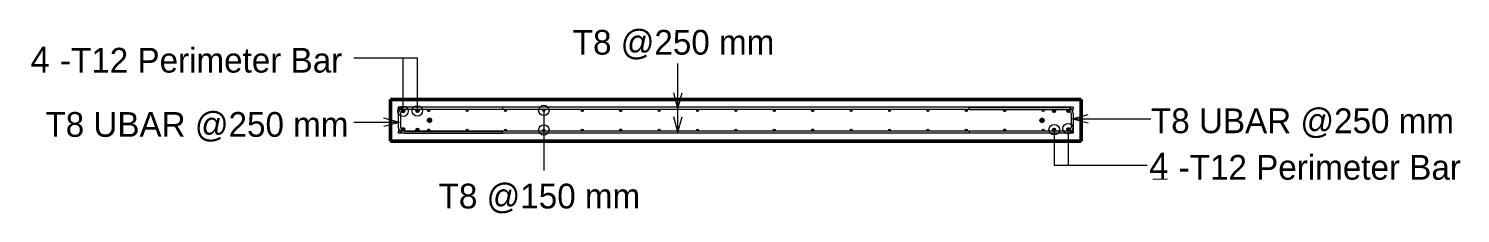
# Model space of a CAD drawing. Header units: millimetres. Extents: x -6138 to 17183, y 2886 to 77066.
# Drawn here: x 4619 to 10112, y 76355 to 77066 of the extents above; entities that cross this region are included whole.
import ezdxf

# ---------------------------------------------------------------- set-up
doc = ezdxf.new("R2010")
doc.units = ezdxf.units.MM
for name, color, linetype, lineweight in [('A-WALL', 113, 'Continuous', 25), ('G-ANNO-TEXT', 231, 'Continuous', 9), ('S-RBAR', 171, 'Continuous', 18), ('S-RBAR-IDEN', 171, 'Continuous', 9)]:
    doc.layers.add(name, color=color, linetype=linetype, lineweight=lineweight)
doc.styles.add('Nirmala UI', font='Nirmala.ttf', dxfattribs={"height": 95.25})
doc.styles.add('Nirmala UI Semilight', font='NirmalaS.ttf', dxfattribs={"height": 100})

msp = doc.modelspace()

# ---------------------------------------------------------------- hatches: boundary and pattern name
at = {"layer": 'S-RBAR'}
h = msp.add_hatch(color=256, dxfattribs=at)
edge = h.paths.add_edge_path()
edge.add_arc((6056.16879, 76747.94083), 6, 0, 360)
for points in [[(6056.16879, 76741.94083), (6062.16879, 76747.94083), (6056.16879, 76753.94083), (6050.16879, 76747.94083)], [(6111.16879, 76743.08498), (6117.16879, 76749.08498), (6111.16879, 76755.08498), (6105.16879, 76749.08498)], [(6153.83918, 76747.04259), (6157.83918, 76751.04259), (6153.83918, 76755.04259), (6149.83918, 76751.04259)], [(6301.17763, 76747.04259), (6305.17763, 76751.04259), (6301.17763, 76755.04259), (6297.17763, 76751.04259)], [(6448.51607, 76747.04259), (6452.51607, 76751.04259), (6448.51607, 76755.04259), (6444.51607, 76751.04259)], [(6595.85452, 76747.04259), (6599.85452, 76751.04259), (6595.85452, 76755.04259), (6591.85452, 76751.04259)], [(6743.19297, 76747.04259), (6747.19297, 76751.04259), (6743.19297, 76755.04259), (6739.19297, 76751.04259)], [(6890.53142, 76747.04259), (6894.53142, 76751.04259), (6890.53142, 76755.04259), (6886.53142, 76751.04259)], [(7037.86986, 76747.04259), (7041.86986, 76751.04259), (7037.86986, 76755.04259), (7033.86986, 76751.04259)], [(7185.20831, 76747.04259), (7189.20831, 76751.04259), (7185.20831, 76755.04259), (7181.20831, 76751.04259)], [(7332.54676, 76747.04259), (7336.54676, 76751.04259), (7332.54676, 76755.04259), (7328.54676, 76751.04259)], [(7479.88521, 76747.04259), (7483.88521, 76751.04259), (7479.88521, 76755.04259), (7475.88521, 76751.04259)], [(7627.22365, 76747.04259), (7631.22365, 76751.04259), (7627.22365, 76755.04259), (7623.22365, 76751.04259)], [(7774.5621, 76747.04259), (7778.5621, 76751.04259), (7774.5621, 76755.04259), (7770.5621, 76751.04259)], [(7921.90055, 76747.04259), (7925.90055, 76751.04259), (7921.90055, 76755.04259), (7917.90055, 76751.04259)], [(8069.23899, 76747.04259), (8073.23899, 76751.04259), (8069.23899, 76755.04259), (8065.23899, 76751.04259)], [(8216.57744, 76747.04259), (8220.57744, 76751.04259), (8216.57744, 76755.04259), (8212.57744, 76751.04259)], [(8363.91589, 76747.04259), (8367.91589, 76751.04259), (8363.91589, 76755.04259), (8359.91589, 76751.04259)], [(8511.25434, 76747.04259), (8515.25434, 76751.04259), (8511.25434, 76755.04259), (8507.25434, 76751.04259)], [(8553.16879, 76743.04259), (8559.16879, 76749.04259), (8553.16879, 76755.04259), (8547.16879, 76749.04259)], [(8608.16879, 76743.04259), (8614.16879, 76749.04259), (8608.16879, 76755.04259), (8602.16879, 76749.04259)], [(6157.16879, 76705.04259), (6164.77724, 76710.57045), (6161.87107, 76719.51472), (6152.46651, 76719.51472), (6149.56034, 76710.57045)], [(8502.46651, 76706.57045), (8511.87107, 76706.57045), (8514.77724, 76715.51472), (8507.16879, 76721.04259), (8499.56034, 76715.51472)], [(6056.16879, 76672.63545), (6062.16879, 76678.63545), (6056.16879, 76684.63545), (6050.16879, 76678.63545)], [(6111.16879, 76671.07816), (6117.16879, 76677.07816), (6111.16879, 76683.07816), (6105.16879, 76677.07816)], [(6153.83918, 76671.04259), (6157.83918, 76675.04259), (6153.83918, 76679.04259), (6149.83918, 76675.04259)], [(6301.17763, 76671.04259), (6305.17763, 76675.04259), (6301.17763, 76679.04259), (6297.17763, 76675.04259)], [(6448.51607, 76671.04259), (6452.51607, 76675.04259), (6448.51607, 76679.04259), (6444.51607, 76675.04259)], [(6595.85452, 76671.04259), (6599.85452, 76675.04259), (6595.85452, 76679.04259), (6591.85452, 76675.04259)], [(6743.19297, 76671.04259), (6747.19297, 76675.04259), (6743.19297, 76679.04259), (6739.19297, 76675.04259)], [(6890.53142, 76671.04259), (6894.53142, 76675.04259), (6890.53142, 76679.04259), (6886.53142, 76675.04259)], [(7037.86986, 76671.04259), (7041.86986, 76675.04259), (7037.86986, 76679.04259), (7033.86986, 76675.04259)], [(7185.20831, 76671.04259), (7189.20831, 76675.04259), (7185.20831, 76679.04259), (7181.20831, 76675.04259)], [(7332.54676, 76671.04259), (7336.54676, 76675.04259), (7332.54676, 76679.04259), (7328.54676, 76675.04259)], [(7479.88521, 76671.04259), (7483.88521, 76675.04259), (7479.88521, 76679.04259), (7475.88521, 76675.04259)], [(7627.22365, 76671.04259), (7631.22365, 76675.04259), (7627.22365, 76679.04259), (7623.22365, 76675.04259)], [(7774.5621, 76671.04259), (7778.5621, 76675.04259), (7774.5621, 76679.04259), (7770.5621, 76675.04259)], [(7921.90055, 76671.04259), (7925.90055, 76675.04259), (7921.90055, 76679.04259), (7917.90055, 76675.04259)], [(8069.23899, 76671.04259), (8073.23899, 76675.04259), (8069.23899, 76679.04259), (8065.23899, 76675.04259)], [(8216.57744, 76671.04259), (8220.57744, 76675.04259), (8216.57744, 76679.04259), (8212.57744, 76675.04259)], [(8363.91589, 76671.04259), (8367.91589, 76675.04259), (8363.91589, 76679.04259), (8359.91589, 76675.04259)], [(8511.25434, 76671.04259), (8515.25434, 76675.04259), (8511.25434, 76679.04259), (8507.25434, 76675.04259)], [(8553.16879, 76671.07816), (8559.16879, 76677.07816), (8553.16879, 76683.07816), (8547.16879, 76677.07816)], [(8608.16879, 76672.63545), (8614.16879, 76678.63545), (8608.16879, 76684.63545), (8602.16879, 76678.63545)]]:
    msp.add_hatch(color=256, dxfattribs=at).paths.add_polyline_path(points)
h = msp.add_hatch(color=256, dxfattribs=at)
edge = h.paths.add_edge_path()
edge.add_arc((6111.16879, 76749.08498), 6, 0, 360)
h = msp.add_hatch(color=256, dxfattribs=at)
edge = h.paths.add_edge_path()
edge.add_arc((6153.83918, 76751.04259), 4, 0, 360)
h = msp.add_hatch(color=256, dxfattribs=at)
edge = h.paths.add_edge_path()
edge.add_arc((6301.17763, 76751.04259), 4, 0, 360)
h = msp.add_hatch(color=256, dxfattribs=at)
edge = h.paths.add_edge_path()
edge.add_arc((6448.51607, 76751.04259), 4, 0, 360)
h = msp.add_hatch(color=256, dxfattribs=at)
edge = h.paths.add_edge_path()
edge.add_arc((6595.85452, 76751.04259), 4, 0, 360)
h = msp.add_hatch(color=256, dxfattribs=at)
edge = h.paths.add_edge_path()
edge.add_arc((6743.19297, 76751.04259), 4, 0, 360)
h = msp.add_hatch(color=256, dxfattribs=at)
edge = h.paths.add_edge_path()
edge.add_arc((6890.53142, 76751.04259), 4, 0, 360)
h = msp.add_hatch(color=256, dxfattribs=at)
edge = h.paths.add_edge_path()
edge.add_arc((7037.86986, 76751.04259), 4, 0, 360)
h = msp.add_hatch(color=256, dxfattribs=at)
edge = h.paths.add_edge_path()
edge.add_arc((7185.20831, 76751.04259), 4, 0, 360)
h = msp.add_hatch(color=256, dxfattribs=at)
edge = h.paths.add_edge_path()
edge.add_arc((7332.54676, 76751.04259), 4, 0, 360)
h = msp.add_hatch(color=256, dxfattribs=at)
edge = h.paths.add_edge_path()
edge.add_arc((7479.88521, 76751.04259), 4, 0, 360)
h = msp.add_hatch(color=256, dxfattribs=at)
edge = h.paths.add_edge_path()
edge.add_arc((7627.22365, 76751.04259), 4, 0, 360)
h = msp.add_hatch(color=256, dxfattribs=at)
edge = h.paths.add_edge_path()
edge.add_arc((7774.5621, 76751.04259), 4, 0, 360)
h = msp.add_hatch(color=256, dxfattribs=at)
edge = h.paths.add_edge_path()
edge.add_arc((7921.90055, 76751.04259), 4, 0, 360)
h = msp.add_hatch(color=256, dxfattribs=at)
edge = h.paths.add_edge_path()
edge.add_arc((8069.23899, 76751.04259), 4, 0, 360)
h = msp.add_hatch(color=256, dxfattribs=at)
edge = h.paths.add_edge_path()
edge.add_arc((8216.57744, 76751.04259), 4, 0, 360)
h = msp.add_hatch(color=256, dxfattribs=at)
edge = h.paths.add_edge_path()
edge.add_arc((8363.91589, 76751.04259), 4, 0, 360)
h = msp.add_hatch(color=256, dxfattribs=at)
edge = h.paths.add_edge_path()
edge.add_arc((8511.25434, 76751.04259), 4, 0, 360)
h = msp.add_hatch(color=256, dxfattribs=at)
edge = h.paths.add_edge_path()
edge.add_arc((8553.16879, 76749.04259), 6, 0, 360)
h = msp.add_hatch(color=256, dxfattribs=at)
edge = h.paths.add_edge_path()
edge.add_arc((8608.16879, 76749.04259), 6, 0, 360)
h = msp.add_hatch(color=256, dxfattribs=at)
edge = h.paths.add_edge_path()
edge.add_arc((6157.16879, 76713.04259), 8, 0, 360)
h = msp.add_hatch(color=256, dxfattribs=at)
edge = h.paths.add_edge_path()
edge.add_arc((8507.16879, 76713.04259), 8, 0, 360)
h = msp.add_hatch(color=256, dxfattribs=at)
edge = h.paths.add_edge_path()
edge.add_arc((6056.16879, 76678.63545), 6, 0, 360)
h = msp.add_hatch(color=256, dxfattribs=at)
edge = h.paths.add_edge_path()
edge.add_arc((6111.16879, 76677.07816), 6, 0, 360)
h = msp.add_hatch(color=256, dxfattribs=at)
edge = h.paths.add_edge_path()
edge.add_arc((6153.83918, 76675.04259), 4, 0, 360)
h = msp.add_hatch(color=256, dxfattribs=at)
edge = h.paths.add_edge_path()
edge.add_arc((6301.17763, 76675.04259), 4, 0, 360)
h = msp.add_hatch(color=256, dxfattribs=at)
edge = h.paths.add_edge_path()
edge.add_arc((6448.51607, 76675.04259), 4, 0, 360)
h = msp.add_hatch(color=256, dxfattribs=at)
edge = h.paths.add_edge_path()
edge.add_arc((6595.85452, 76675.04259), 4, 0, 360)
h = msp.add_hatch(color=256, dxfattribs=at)
edge = h.paths.add_edge_path()
edge.add_arc((6743.19297, 76675.04259), 4, 0, 360)
h = msp.add_hatch(color=256, dxfattribs=at)
edge = h.paths.add_edge_path()
edge.add_arc((6890.53142, 76675.04259), 4, 0, 360)
h = msp.add_hatch(color=256, dxfattribs=at)
edge = h.paths.add_edge_path()
edge.add_arc((7037.86986, 76675.04259), 4, 0, 360)
h = msp.add_hatch(color=256, dxfattribs=at)
edge = h.paths.add_edge_path()
edge.add_arc((7185.20831, 76675.04259), 4, 0, 360)
h = msp.add_hatch(color=256, dxfattribs=at)
edge = h.paths.add_edge_path()
edge.add_arc((7332.54676, 76675.04259), 4, 0, 360)
h = msp.add_hatch(color=256, dxfattribs=at)
edge = h.paths.add_edge_path()
edge.add_arc((7479.88521, 76675.04259), 4, 0, 360)
h = msp.add_hatch(color=256, dxfattribs=at)
edge = h.paths.add_edge_path()
edge.add_arc((7627.22365, 76675.04259), 4, 0, 360)
h = msp.add_hatch(color=256, dxfattribs=at)
edge = h.paths.add_edge_path()
edge.add_arc((7774.5621, 76675.04259), 4, 0, 360)
h = msp.add_hatch(color=256, dxfattribs=at)
edge = h.paths.add_edge_path()
edge.add_arc((7921.90055, 76675.04259), 4, 0, 360)
h = msp.add_hatch(color=256, dxfattribs=at)
edge = h.paths.add_edge_path()
edge.add_arc((8069.23899, 76675.04259), 4, 0, 360)
h = msp.add_hatch(color=256, dxfattribs=at)
edge = h.paths.add_edge_path()
edge.add_arc((8216.57744, 76675.04259), 4, 0, 360)
h = msp.add_hatch(color=256, dxfattribs=at)
edge = h.paths.add_edge_path()
edge.add_arc((8363.91589, 76675.04259), 4, 0, 360)
h = msp.add_hatch(color=256, dxfattribs=at)
edge = h.paths.add_edge_path()
edge.add_arc((8511.25434, 76675.04259), 4, 0, 360)
h = msp.add_hatch(color=256, dxfattribs=at)
edge = h.paths.add_edge_path()
edge.add_arc((8553.16879, 76677.07816), 6, 0, 360)
h = msp.add_hatch(color=256, dxfattribs=at)
edge = h.paths.add_edge_path()
edge.add_arc((8608.16879, 76678.63545), 6, 0, 360)

# ---------------------------------------------------------------- linework, layer by layer
at = {"layer": 'A-WALL', "lineweight": 50}
for p, q in [((8657.16879, 76793.04259), (6007.16879, 76793.04259)), ((6007.16879, 76793.04259), (6007.16879, 76633.04259)), ((8657.16879, 76633.04259), (8657.16879, 76793.04259)), ((6007.16879, 76633.04259), (8657.16879, 76633.04259))]:
    msp.add_line(p, q, dxfattribs=at)
at = {"layer": 'S-RBAR'}
for p, q in [((8627.16879, 76763.04259), (6037.16879, 76763.04259)), ((6037.16879, 76763.04259), (6037.16879, 76755.04259)), ((8627.16879, 76755.04259), (6037.16879, 76755.04259)), ((6056.16879, 76753.94083), (6050.16879, 76747.94083)), ((6050.16879, 76747.94083), (6056.16879, 76741.94083)), ((6062.16879, 76747.94083), (6056.16879, 76753.94083)), ((6056.16879, 76741.94083), (6062.16879, 76747.94083)), ((6437.16879, 76763.04259), (6061.16879, 76763.04259)), ((6437.16879, 76755.04259), (6061.16879, 76755.04259)), ((6111.16879, 76755.08498), (6105.16879, 76749.08498)), ((6105.16879, 76749.08498), (6111.16879, 76743.08498)), ((6117.16879, 76749.08498), (6111.16879, 76755.08498)), ((6111.16879, 76743.08498), (6117.16879, 76749.08498)), ((6153.83918, 76755.04259), (6149.83918, 76751.04259)), ((6149.83918, 76751.04259), (6153.83918, 76747.04259)), ((6157.83918, 76751.04259), (6153.83918, 76755.04259)), ((6153.83918, 76747.04259), (6157.83918, 76751.04259)), ((6301.17763, 76755.04259), (6297.17763, 76751.04259)), ((6297.17763, 76751.04259), (6301.17763, 76747.04259)), ((6305.17763, 76751.04259), (6301.17763, 76755.04259)), ((6301.17763, 76747.04259), (6305.17763, 76751.04259)), ((6437.16879, 76763.04259), (6437.16879, 76755.04259)), ((6448.51607, 76755.04259), (6444.51607, 76751.04259)), ((6444.51607, 76751.04259), (6448.51607, 76747.04259)), ((6452.51607, 76751.04259), (6448.51607, 76755.04259)), ((6448.51607, 76747.04259), (6452.51607, 76751.04259)), ((6595.85452, 76755.04259), (6591.85452, 76751.04259)), ((6591.85452, 76751.04259), (6595.85452, 76747.04259)), ((6599.85452, 76751.04259), (6595.85452, 76755.04259)), ((6595.85452, 76747.04259), (6599.85452, 76751.04259)), ((6743.19297, 76755.04259), (6739.19297, 76751.04259)), ((6739.19297, 76751.04259), (6743.19297, 76747.04259)), ((6747.19297, 76751.04259), (6743.19297, 76755.04259)), ((6743.19297, 76747.04259), (6747.19297, 76751.04259)), ((6890.53142, 76755.04259), (6886.53142, 76751.04259)), ((6886.53142, 76751.04259), (6890.53142, 76747.04259)), ((6894.53142, 76751.04259), (6890.53142, 76755.04259)), ((6890.53142, 76747.04259), (6894.53142, 76751.04259)), ((7037.86986, 76755.04259), (7033.86986, 76751.04259)), ((7033.86986, 76751.04259), (7037.86986, 76747.04259)), ((7041.86986, 76751.04259), (7037.86986, 76755.04259)), ((7037.86986, 76747.04259), (7041.86986, 76751.04259)), ((7185.20831, 76755.04259), (7181.20831, 76751.04259)), ((7181.20831, 76751.04259), (7185.20831, 76747.04259)), ((7189.20831, 76751.04259), (7185.20831, 76755.04259)), ((7185.20831, 76747.04259), (7189.20831, 76751.04259)), ((7332.54676, 76755.04259), (7328.54676, 76751.04259)), ((7328.54676, 76751.04259), (7332.54676, 76747.04259)), ((7336.54676, 76751.04259), (7332.54676, 76755.04259)), ((7332.54676, 76747.04259), (7336.54676, 76751.04259)), ((7479.88521, 76755.04259), (7475.88521, 76751.04259)), ((7475.88521, 76751.04259), (7479.88521, 76747.04259)), ((7483.88521, 76751.04259), (7479.88521, 76755.04259)), ((7479.88521, 76747.04259), (7483.88521, 76751.04259)), ((7627.22365, 76755.04259), (7623.22365, 76751.04259)), ((7623.22365, 76751.04259), (7627.22365, 76747.04259)), ((7631.22365, 76751.04259), (7627.22365, 76755.04259)), ((7627.22365, 76747.04259), (7631.22365, 76751.04259)), ((7774.5621, 76755.04259), (7770.5621, 76751.04259)), ((7770.5621, 76751.04259), (7774.5621, 76747.04259)), ((7778.5621, 76751.04259), (7774.5621, 76755.04259)), ((7774.5621, 76747.04259), (7778.5621, 76751.04259)), ((7921.90055, 76755.04259), (7917.90055, 76751.04259)), ((7917.90055, 76751.04259), (7921.90055, 76747.04259)), ((7925.90055, 76751.04259), (7921.90055, 76755.04259)), ((7921.90055, 76747.04259), (7925.90055, 76751.04259)), ((8069.23899, 76755.04259), (8065.23899, 76751.04259)), ((8065.23899, 76751.04259), (8069.23899, 76747.04259)), ((8073.23899, 76751.04259), (8069.23899, 76755.04259)), ((8069.23899, 76747.04259), (8073.23899, 76751.04259)), ((8216.57744, 76755.04259), (8212.57744, 76751.04259)), ((8212.57744, 76751.04259), (8216.57744, 76747.04259)), ((8220.57744, 76751.04259), (8216.57744, 76755.04259)), ((8216.57744, 76747.04259), (8220.57744, 76751.04259)), ((8227.16879, 76763.04259), (8603.16879, 76763.04259)), ((8227.16879, 76755.04259), (8227.16879, 76763.04259)), ((8227.16879, 76755.04259), (8603.16879, 76755.04259)), ((8363.91589, 76755.04259), (8359.91589, 76751.04259)), ((8359.91589, 76751.04259), (8363.91589, 76747.04259)), ((8367.91589, 76751.04259), (8363.91589, 76755.04259)), ((8363.91589, 76747.04259), (8367.91589, 76751.04259)), ((8511.25434, 76755.04259), (8507.25434, 76751.04259)), ((8507.25434, 76751.04259), (8511.25434, 76747.04259)), ((8515.25434, 76751.04259), (8511.25434, 76755.04259)), ((8511.25434, 76747.04259), (8515.25434, 76751.04259)), ((8553.16879, 76755.04259), (8547.16879, 76749.04259)), ((8547.16879, 76749.04259), (8553.16879, 76743.04259)), ((8559.16879, 76749.04259), (8553.16879, 76755.04259)), ((8553.16879, 76743.04259), (8559.16879, 76749.04259)), ((8608.16879, 76755.04259), (8602.16879, 76749.04259)), ((8602.16879, 76749.04259), (8608.16879, 76743.04259)), ((8614.16879, 76749.04259), (8608.16879, 76755.04259)), ((8608.16879, 76743.04259), (8614.16879, 76749.04259)), ((8627.16879, 76763.04259), (8627.16879, 76755.04259)), ((6037.16879, 76739.04259), (6037.16879, 76687.04259)), ((6045.16879, 76739.04259), (6045.16879, 76687.04259)), ((6152.46651, 76719.51472), (6149.56034, 76710.57045)), ((6149.56034, 76710.57045), (6157.16879, 76705.04259)), ((6161.87107, 76719.51472), (6152.46651, 76719.51472)), ((6157.16879, 76705.04259), (6164.77724, 76710.57045)), ((6164.77724, 76710.57045), (6161.87107, 76719.51472)), ((8507.16879, 76721.04259), (8499.56034, 76715.51472)), ((8499.56034, 76715.51472), (8502.46651, 76706.57045)), ((8502.46651, 76706.57045), (8511.87107, 76706.57045)), ((8514.77724, 76715.51472), (8507.16879, 76721.04259)), ((8511.87107, 76706.57045), (8514.77724, 76715.51472)), ((8619.16879, 76739.04259), (8619.16879, 76687.04259)), ((8627.16879, 76739.04259), (8627.16879, 76687.04259)), ((8627.16879, 76671.04259), (6037.16879, 76671.04259)), ((6037.16879, 76671.04259), (6037.16879, 76663.04259)), ((8627.16879, 76663.04259), (6037.16879, 76663.04259)), ((6056.16879, 76684.63545), (6050.16879, 76678.63545)), ((6050.16879, 76678.63545), (6056.16879, 76672.63545)), ((6062.16879, 76678.63545), (6056.16879, 76684.63545)), ((6056.16879, 76672.63545), (6062.16879, 76678.63545)), ((6061.16879, 76671.04259), (6437.16879, 76671.04259)), ((6061.16879, 76663.04259), (6437.16879, 76663.04259)), ((6111.16879, 76683.07816), (6105.16879, 76677.07816)), ((6105.16879, 76677.07816), (6111.16879, 76671.07816)), ((6117.16879, 76677.07816), (6111.16879, 76683.07816)), ((6111.16879, 76671.07816), (6117.16879, 76677.07816)), ((6153.83918, 76679.04259), (6149.83918, 76675.04259)), ((6149.83918, 76675.04259), (6153.83918, 76671.04259)), ((6157.83918, 76675.04259), (6153.83918, 76679.04259)), ((6153.83918, 76671.04259), (6157.83918, 76675.04259)), ((6301.17763, 76679.04259), (6297.17763, 76675.04259)), ((6297.17763, 76675.04259), (6301.17763, 76671.04259)), ((6305.17763, 76675.04259), (6301.17763, 76679.04259)), ((6301.17763, 76671.04259), (6305.17763, 76675.04259)), ((6437.16879, 76663.04259), (6437.16879, 76671.04259)), ((6448.51607, 76679.04259), (6444.51607, 76675.04259)), ((6444.51607, 76675.04259), (6448.51607, 76671.04259)), ((6452.51607, 76675.04259), (6448.51607, 76679.04259)), ((6448.51607, 76671.04259), (6452.51607, 76675.04259)), ((6595.85452, 76679.04259), (6591.85452, 76675.04259)), ((6591.85452, 76675.04259), (6595.85452, 76671.04259)), ((6599.85452, 76675.04259), (6595.85452, 76679.04259)), ((6595.85452, 76671.04259), (6599.85452, 76675.04259)), ((6743.19297, 76679.04259), (6739.19297, 76675.04259)), ((6739.19297, 76675.04259), (6743.19297, 76671.04259)), ((6747.19297, 76675.04259), (6743.19297, 76679.04259)), ((6743.19297, 76671.04259), (6747.19297, 76675.04259)), ((6890.53142, 76679.04259), (6886.53142, 76675.04259)), ((6886.53142, 76675.04259), (6890.53142, 76671.04259)), ((6894.53142, 76675.04259), (6890.53142, 76679.04259)), ((6890.53142, 76671.04259), (6894.53142, 76675.04259)), ((7037.86986, 76679.04259), (7033.86986, 76675.04259)), ((7033.86986, 76675.04259), (7037.86986, 76671.04259)), ((7041.86986, 76675.04259), (7037.86986, 76679.04259)), ((7037.86986, 76671.04259), (7041.86986, 76675.04259)), ((7185.20831, 76679.04259), (7181.20831, 76675.04259)), ((7181.20831, 76675.04259), (7185.20831, 76671.04259)), ((7189.20831, 76675.04259), (7185.20831, 76679.04259)), ((7185.20831, 76671.04259), (7189.20831, 76675.04259)), ((7332.54676, 76679.04259), (7328.54676, 76675.04259)), ((7328.54676, 76675.04259), (7332.54676, 76671.04259)), ((7336.54676, 76675.04259), (7332.54676, 76679.04259)), ((7332.54676, 76671.04259), (7336.54676, 76675.04259)), ((7479.88521, 76679.04259), (7475.88521, 76675.04259)), ((7475.88521, 76675.04259), (7479.88521, 76671.04259)), ((7483.88521, 76675.04259), (7479.88521, 76679.04259)), ((7479.88521, 76671.04259), (7483.88521, 76675.04259)), ((7627.22365, 76679.04259), (7623.22365, 76675.04259)), ((7623.22365, 76675.04259), (7627.22365, 76671.04259)), ((7631.22365, 76675.04259), (7627.22365, 76679.04259)), ((7627.22365, 76671.04259), (7631.22365, 76675.04259)), ((7774.5621, 76679.04259), (7770.5621, 76675.04259)), ((7770.5621, 76675.04259), (7774.5621, 76671.04259)), ((7778.5621, 76675.04259), (7774.5621, 76679.04259)), ((7774.5621, 76671.04259), (7778.5621, 76675.04259)), ((7921.90055, 76679.04259), (7917.90055, 76675.04259)), ((7917.90055, 76675.04259), (7921.90055, 76671.04259)), ((7925.90055, 76675.04259), (7921.90055, 76679.04259)), ((7921.90055, 76671.04259), (7925.90055, 76675.04259)), ((8069.23899, 76679.04259), (8065.23899, 76675.04259)), ((8065.23899, 76675.04259), (8069.23899, 76671.04259)), ((8073.23899, 76675.04259), (8069.23899, 76679.04259)), ((8069.23899, 76671.04259), (8073.23899, 76675.04259)), ((8216.57744, 76679.04259), (8212.57744, 76675.04259)), ((8212.57744, 76675.04259), (8216.57744, 76671.04259)), ((8220.57744, 76675.04259), (8216.57744, 76679.04259)), ((8216.57744, 76671.04259), (8220.57744, 76675.04259)), ((8603.16879, 76671.04259), (8227.16879, 76671.04259)), ((8227.16879, 76671.04259), (8227.16879, 76663.04259)), ((8603.16879, 76663.04259), (8227.16879, 76663.04259)), ((8363.91589, 76679.04259), (8359.91589, 76675.04259)), ((8359.91589, 76675.04259), (8363.91589, 76671.04259)), ((8367.91589, 76675.04259), (8363.91589, 76679.04259)), ((8363.91589, 76671.04259), (8367.91589, 76675.04259)), ((8511.25434, 76679.04259), (8507.25434, 76675.04259)), ((8507.25434, 76675.04259), (8511.25434, 76671.04259)), ((8515.25434, 76675.04259), (8511.25434, 76679.04259)), ((8511.25434, 76671.04259), (8515.25434, 76675.04259)), ((8553.16879, 76683.07816), (8547.16879, 76677.07816)), ((8547.16879, 76677.07816), (8553.16879, 76671.07816)), ((8559.16879, 76677.07816), (8553.16879, 76683.07816)), ((8553.16879, 76671.07816), (8559.16879, 76677.07816)), ((8608.16879, 76684.63545), (8602.16879, 76678.63545)), ((8602.16879, 76678.63545), (8608.16879, 76672.63545)), ((8614.16879, 76678.63545), (8608.16879, 76684.63545)), ((8608.16879, 76672.63545), (8614.16879, 76678.63545)), ((8627.16879, 76671.04259), (8627.16879, 76663.04259))]:
    msp.add_line(p, q, dxfattribs=at)
for centre, radius in [((6056.16879, 76747.94083), 6), ((6111.16879, 76749.08498), 6), ((6153.83918, 76751.04259), 4), ((6301.17763, 76751.04259), 4), ((6448.51607, 76751.04259), 4), ((6595.85452, 76751.04259), 4), ((6743.19297, 76751.04259), 4), ((6890.53142, 76751.04259), 4), ((7037.86986, 76751.04259), 4), ((7185.20831, 76751.04259), 4), ((7332.54676, 76751.04259), 4), ((7479.88521, 76751.04259), 4), ((7627.22365, 76751.04259), 4), ((7774.5621, 76751.04259), 4), ((7921.90055, 76751.04259), 4), ((8069.23899, 76751.04259), 4), ((8216.57744, 76751.04259), 4), ((8363.91589, 76751.04259), 4), ((8511.25434, 76751.04259), 4), ((8553.16879, 76749.04259), 6), ((8608.16879, 76749.04259), 6), ((6157.16879, 76713.04259), 8), ((8507.16879, 76713.04259), 8), ((6056.16879, 76678.63545), 6), ((6111.16879, 76677.07816), 6), ((6153.83918, 76675.04259), 4), ((6301.17763, 76675.04259), 4), ((6448.51607, 76675.04259), 4), ((6595.85452, 76675.04259), 4), ((6743.19297, 76675.04259), 4), ((6890.53142, 76675.04259), 4), ((7037.86986, 76675.04259), 4), ((7185.20831, 76675.04259), 4), ((7332.54676, 76675.04259), 4), ((7479.88521, 76675.04259), 4), ((7627.22365, 76675.04259), 4), ((7774.5621, 76675.04259), 4), ((7921.90055, 76675.04259), 4), ((8069.23899, 76675.04259), 4), ((8216.57744, 76675.04259), 4), ((8363.91589, 76675.04259), 4), ((8511.25434, 76675.04259), 4), ((8553.16879, 76677.07816), 6), ((8608.16879, 76678.63545), 6)]:
    msp.add_circle(centre, radius, dxfattribs=at)
for centre, radius, start, end in [((6061.16879, 76739.04259), 24, 90, 180), ((6061.16879, 76739.04259), 16, 90, 180), ((8603.16879, 76739.04259), 24, 0, 90), ((8603.16879, 76739.04259), 16, 0, 90), ((6061.16879, 76687.04259), 24, 180, 270), ((6061.16879, 76687.04259), 16, 180, 270), ((8603.16879, 76687.04259), 16, 270, 0), ((8603.16879, 76687.04259), 24, 270, 360)]:
    msp.add_arc(centre, radius, start, end, dxfattribs=at)
at = {"layer": 'S-RBAR-IDEN'}
for p, q in [((6110.38842, 76952.14686), (5866.21422, 76952.14686)), ((6055.52044, 76952.14686), (5866.21422, 76952.14686)), ((6055.52044, 76747.74367), (6055.52044, 76952.14686)), ((6110.38842, 76749.08498), (6110.38842, 76952.14686)), ((7110.25215, 76667.04259), (7110.25215, 76931.23265)), ((7110.25215, 76758.37398), (7110.25215, 76931.23265)), ((7110.25215, 76758.37398), (7094.1752, 76818.37398)), ((7110.25215, 76758.37398), (7126.3291, 76818.37398)), ((6595.61122, 76751.04259), (6595.61122, 76519.49252)), ((6041.36226, 76705.09564), (5866.21422, 76705.09564)), ((6041.36226, 76705.09564), (5981.36226, 76721.17259)), ((6041.36226, 76705.09564), (5981.36226, 76689.01869)), ((7110.25215, 76667.04259), (7094.1752, 76727.04259)), ((7110.25215, 76667.04259), (7126.3291, 76727.04259)), ((8623.76865, 76719.12778), (8683.76865, 76735.20473)), ((8623.76865, 76719.12778), (8683.76865, 76703.05083)), ((8623.76865, 76719.12778), (8925.24569, 76719.12778)), ((6595.61122, 76676.04094), (6595.61122, 76519.49252)), ((8553.94916, 76677.07816), (8553.94916, 76540.17502)), ((8607.30237, 76681.00842), (8607.30237, 76540.17502)), ((8553.94916, 76540.17502), (8925.24569, 76540.17502)), ((8607.30237, 76540.17502), (8925.24569, 76540.17502))]:
    msp.add_line(p, q, dxfattribs=at)
for centre in [(6055.52044, 76747.74367), (6110.38842, 76749.08498), (6595.61122, 76751.04259), (6595.61122, 76676.04094), (8553.94916, 76677.07816), (8607.30237, 76681.00842)]:
    msp.add_circle(centre, 20, dxfattribs=at)

# ---------------------------------------------------------------- texts
at = {"layer": 'S-RBAR-IDEN', "char_height": 95.25, "attachment_point": 1, "style": 'Nirmala UI'}
for s, insert, width in [('T8 @250 mm', (6706.65215, 77060.96182), 974.852), ('2 -T12 Perimeter Bar', (4633.01422, 76991.87603), 1491.13875), ('T8 UBAR @250 mm', (4683.41422, 76744.82481), 1430.2105), ('T8 UBAR @250 mm', (8925.24569, 76758.85694), 1430.2105), ('2 -T12 Perimeter Bar', (8925.24569, 76579.90418), 1491.13875), ('T8 @150 mm', (6192.01122, 76469.22169), 974.852)]:
    msp.add_mtext(s, dxfattribs=dict(at, insert=insert, width=width))

# ---------------------------------------------------------------- next in the draw order: texts
at = {"layer": 'G-ANNO-TEXT', "color": 7, "char_height": 100, "width": 92.99575, "attachment_point": 1, "style": 'Nirmala UI Semilight', "bg_fill": 3, "box_fill_scale": 0, "bg_fill_color": 256, "bg_fill_true_color": 3254780160, "bg_fill_transparency": 256}
for insert in [(4625.92659, 76996.60868), (8918.10795, 76588.27844)]:
    msp.add_mtext('4', dxfattribs=dict(at, insert=insert))

doc.saveas('drawing.dxf')
